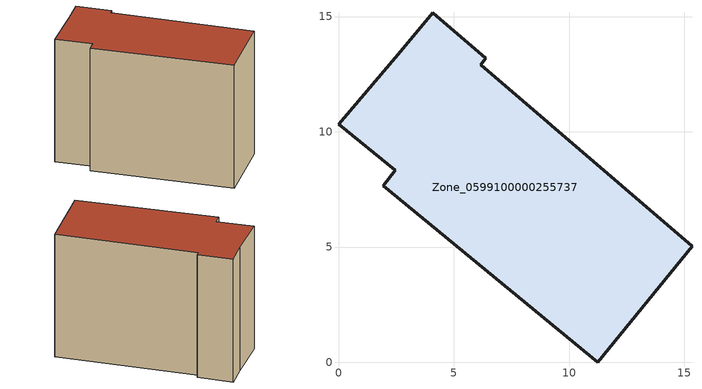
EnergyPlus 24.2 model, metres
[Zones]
Zone_0599100000255737
 floor ground (C_G): 0,10.32 2.71,13.49 4.08,15.17 6.38,13.2 6.17,12.91 15.33,5.03 11.25,0 1.94,7.67 2.47,8.34 z0
 wall outside (C_F): 6.38,13.2 4.08,15.17 2.71,13.49 0,10.32 2.47,8.34 1.94,7.67 11.25,0 15.33,5.03 6.17,12.91 6.38,13.2 z0:11.06
 roof outside (C_R): 11.25,0 15.33,5.03 6.17,12.91 6.38,13.2 4.08,15.17 2.71,13.49 0,10.32 2.47,8.34 1.94,7.67 z11.06
[BUILDING]
Pand.0599100000255737: North Axis=0; Terrain=City; Loads Convergence Tolerance Value=0.04; Temperature Convergence Tolerance Value=0.4; Solar Distribution=FullExterior; Maximum Number of Warmup Days=25; Minimum Number of Warmup Days=1
[Site:Location]
Rotterdam.The.Hague.AP_ZH_NLD Design_Conditions: Latitude=51.96; Longitude=4.45; Time Zone=1; Elevation=-4.5
[SITE:GROUNDTEMPERATURE:BUILDINGSURFACE]
18, 18, 18, 18, 18, 18, 18, 18, 18, 18, 18, 18
[MATERIAL] Thermal Absorptance=0.9; Solar Absorptance=0.7; Visible Absorptance=0.7
Name | Roughness | Thickness | Conductivity | Density | Specific Heat
G.TI.1946 | MediumSmooth | 0.15 | 1 | 540 | 1210
F.TI.1946 | Rough | 0.3 | 0.857143 | 1920 | 840
R.TI.1946 | MediumRough | 0.2 | 0.1 | 1500 | 1000
[CONSTRUCTION]
C_G: G.TI.1946
C_F: F.TI.1946
C_R: R.TI.1946
[ZONE]
Zone_0599100000255737: Type=1; Multiplier=1; Ceiling Height=Autocalculate; Volume=Autocalculate; Floor Area=autocalculate; Part of Total Floor Area=Yes
[ZONEINFILTRATION:DESIGNFLOWRATE]
Infil_Zone_0599100000255737: Zone or ZoneList or Space or SpaceList=Zone_0599100000255737; Schedule=AlwaysOn; Design Flow Rate Calculation Method=Flow/Area; Flow Rate per Floor Area=0.003; Constant Term Coefficient=1; Temperature Term Coefficient=0; Velocity Term Coefficient=0; Velocity Squared Term Coefficient=0
[HVACTEMPLATE:ZONE:IDEALLOADSAIRSYSTEM]
Zone_0599100000255737: Maximum Heating Supply Air Temperature=50; Minimum Cooling Supply Air Temperature=13; Maximum Heating Supply Air Humidity Ratio=0.0156; Minimum Cooling Supply Air Humidity Ratio=0.0077; Heating Limit=NoLimit; Cooling Limit=NoLimit; Dehumidification Control Type=ConstantSensibleHeatRatio; Cooling Sensible Heat Ratio=0.7; Dehumidification Setpoint=60; Humidification Control Type=None; Humidification Setpoint=30; Outdoor Air Method=None; Outdoor Air Flow Rate per Person=0.00944; Outdoor Air Flow Rate per Zone Floor Area=0; Outdoor Air Flow Rate per Zone=0; Demand Controlled Ventilation Type=None; Outdoor Air Economizer Type=NoEconomizer; Heat Recovery Type=None; Sensible Heat Recovery Effectiveness=0.7; Latent Heat Recovery Effectiveness=0.65
[ZONECONTROL:THERMOSTAT]
ThermostatControl_Zone_0599100000255737: Zone or ZoneList=Zone_0599100000255737; Control Type Schedule=DualSetpointControlType; Control 1=Thermostat_Zone_0599100000255737; Temperature Difference Between Cutout And Setpoint=0
[THERMOSTATSETPOINT:DUALSETPOINT]
Thermostat_Zone_0599100000255737: Heating Setpoint Temperature Schedule=HeatingSetpoint_Zone_0599100000255737; Cooling Setpoint Temperature Schedule=CoolingSetpoint_Zone_0599100000255737
[SCHEDULE:COMPACT]
HeatingSetpoint_Zone_0599100000255737: Through: 12/31, For: AllDays, Until: 24:00, 21
CoolingSetpoint_Zone_0599100000255737: Through: 12/31, For: AllDays, Until: 24:00, 24
DualSetpointControlType: Through: 12/31, For: AllDays, Until: 24:00, 4
AlwaysOn: Through: 12/31, For: AllDays, Until: 24:00, 1
